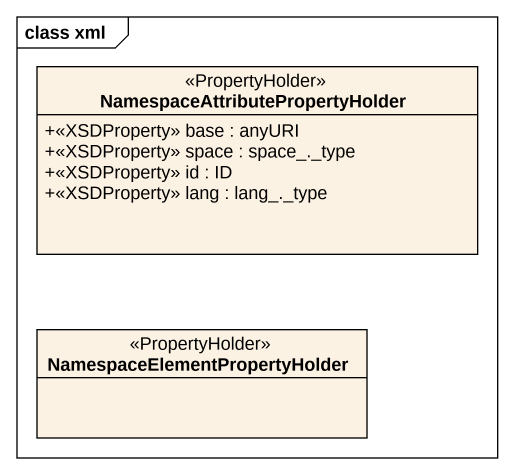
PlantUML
@startuml
mainframe class xml
hide circle
hide empty members
skinparam classAttributeIconSize 0
class "NamespaceAttributePropertyHolder" as NamespaceAttributePropertyHo <<PropertyHolder>> {
  +<<XSDProperty>> base : anyURI
  +<<XSDProperty>> space : space_._type
  +<<XSDProperty>> id : ID
  +<<XSDProperty>> lang : lang_._type
}
class "NamespaceElementPropertyHolder" as NamespaceElementPropertyHold <<PropertyHolder>>
@enduml
